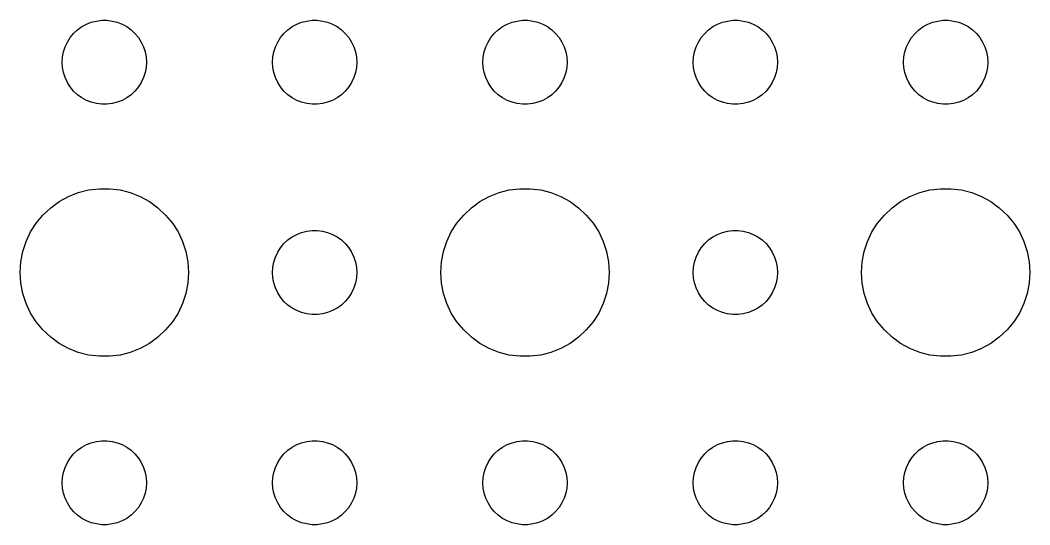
# Model space of a CAD drawing. Header units: metres. Extents: x -134 to 134, y 518 to 1078.
# Drawn here: x 64.5 to 100.5, y 1002 to 1020 of the extents above; entities that cross this region are included whole.
import ezdxf

# ---------------------------------------------------------------- set-up
doc = ezdxf.new("R2010")
doc.units = ezdxf.units.M

msp = doc.modelspace()

# ---------------------------------------------------------------- linework, layer by layer
for p, q in [((66.8613, 1019.86), (67.0365, 1019.93)), ((67.0365, 1019.93), (67.2189, 1019.97)), ((67.2189, 1019.97), (67.4058, 1020)), ((67.4058, 1020), (67.5942, 1020)), ((67.5942, 1020), (67.7811, 1019.97)), ((67.7811, 1019.97), (67.9635, 1019.93)), ((67.9635, 1019.93), (68.1387, 1019.86)), ((74.3613, 1019.86), (74.5365, 1019.93)), ((74.5365, 1019.93), (74.7189, 1019.97)), ((74.7189, 1019.97), (74.9058, 1020)), ((74.9058, 1020), (75.0942, 1020)), ((75.0942, 1020), (75.2811, 1019.97)), ((75.2811, 1019.97), (75.4635, 1019.93)), ((75.4635, 1019.93), (75.6387, 1019.86)), ((81.8613, 1019.86), (82.0365, 1019.93)), ((82.0365, 1019.93), (82.2189, 1019.97)), ((82.2189, 1019.97), (82.4058, 1020)), ((82.4058, 1020), (82.5942, 1020)), ((82.5942, 1020), (82.7811, 1019.97)), ((82.7811, 1019.97), (82.9635, 1019.93)), ((82.9635, 1019.93), (83.1387, 1019.86)), ((89.3613, 1019.86), (89.5365, 1019.93)), ((89.5365, 1019.93), (89.7189, 1019.97)), ((89.7189, 1019.97), (89.9058, 1020)), ((89.9058, 1020), (90.0942, 1020)), ((90.0942, 1020), (90.2811, 1019.97)), ((90.2811, 1019.97), (90.4635, 1019.93)), ((90.4635, 1019.93), (90.6387, 1019.86)), ((96.8613, 1019.86), (97.0365, 1019.93)), ((97.0365, 1019.93), (97.2189, 1019.97)), ((97.2189, 1019.97), (97.4058, 1020)), ((97.4058, 1020), (97.5942, 1020)), ((97.5942, 1020), (97.7811, 1019.97)), ((97.7811, 1019.97), (97.9635, 1019.93)), ((97.9635, 1019.93), (98.1387, 1019.86)), ((66.2865, 1019.38), (66.4065, 1019.53)), ((66.4065, 1019.53), (66.5439, 1019.66)), ((66.5439, 1019.66), (66.6963, 1019.77)), ((66.6963, 1019.77), (66.8613, 1019.86)), ((68.1387, 1019.86), (68.3037, 1019.77)), ((68.3037, 1019.77), (68.4561, 1019.66)), ((68.4561, 1019.66), (68.5934, 1019.53)), ((68.5934, 1019.53), (68.7135, 1019.38)), ((73.7865, 1019.38), (73.9065, 1019.53)), ((73.9065, 1019.53), (74.0439, 1019.66)), ((74.0439, 1019.66), (74.1963, 1019.77)), ((74.1963, 1019.77), (74.3613, 1019.86)), ((75.6387, 1019.86), (75.8037, 1019.77)), ((75.8037, 1019.77), (75.9561, 1019.66)), ((75.9561, 1019.66), (76.0934, 1019.53)), ((76.0934, 1019.53), (76.2135, 1019.38)), ((81.2865, 1019.38), (81.4065, 1019.53)), ((81.4065, 1019.53), (81.5439, 1019.66)), ((81.5439, 1019.66), (81.6963, 1019.77)), ((81.6963, 1019.77), (81.8613, 1019.86)), ((83.1387, 1019.86), (83.3037, 1019.77)), ((83.3037, 1019.77), (83.4561, 1019.66)), ((83.4561, 1019.66), (83.5934, 1019.53)), ((83.5934, 1019.53), (83.7135, 1019.38)), ((88.7865, 1019.38), (88.9065, 1019.53)), ((88.9065, 1019.53), (89.0439, 1019.66)), ((89.0439, 1019.66), (89.1963, 1019.77)), ((89.1963, 1019.77), (89.3613, 1019.86)), ((90.6387, 1019.86), (90.8037, 1019.77)), ((90.8037, 1019.77), (90.9561, 1019.66)), ((90.9561, 1019.66), (91.0934, 1019.53)), ((91.0934, 1019.53), (91.2135, 1019.38)), ((96.2865, 1019.38), (96.4065, 1019.53)), ((96.4065, 1019.53), (96.5439, 1019.66)), ((96.5439, 1019.66), (96.6963, 1019.77)), ((96.6963, 1019.77), (96.8613, 1019.86)), ((98.1387, 1019.86), (98.3037, 1019.77)), ((98.3037, 1019.77), (98.4561, 1019.66)), ((98.4561, 1019.66), (98.5934, 1019.53)), ((98.5934, 1019.53), (98.7135, 1019.38)), ((66.1053, 1019.05), (66.1855, 1019.22)), ((66.1855, 1019.22), (66.2865, 1019.38)), ((68.7135, 1019.38), (68.8145, 1019.22)), ((68.8145, 1019.22), (68.8947, 1019.05)), ((73.6053, 1019.05), (73.6855, 1019.22)), ((73.6855, 1019.22), (73.7865, 1019.38)), ((76.2135, 1019.38), (76.3145, 1019.22)), ((76.3145, 1019.22), (76.3947, 1019.05)), ((81.1053, 1019.05), (81.1855, 1019.22)), ((81.1855, 1019.22), (81.2865, 1019.38)), ((83.7135, 1019.38), (83.8145, 1019.22)), ((83.8145, 1019.22), (83.8947, 1019.05)), ((88.6053, 1019.05), (88.6855, 1019.22)), ((88.6855, 1019.22), (88.7865, 1019.38)), ((91.2135, 1019.38), (91.3145, 1019.22)), ((91.3145, 1019.22), (91.3947, 1019.05)), ((96.1053, 1019.05), (96.1855, 1019.22)), ((96.1855, 1019.22), (96.2865, 1019.38)), ((98.7135, 1019.38), (98.8145, 1019.22)), ((98.8145, 1019.22), (98.8947, 1019.05)), ((66.0118, 1018.69), (66.0471, 1018.87)), ((66.0471, 1018.87), (66.1053, 1019.05)), ((68.8947, 1019.05), (68.9529, 1018.87)), ((68.9529, 1018.87), (68.9882, 1018.69)), ((73.5118, 1018.69), (73.5471, 1018.87)), ((73.5471, 1018.87), (73.6053, 1019.05)), ((76.3947, 1019.05), (76.4529, 1018.87)), ((76.4529, 1018.87), (76.4882, 1018.69)), ((81.0118, 1018.69), (81.0471, 1018.87)), ((81.0471, 1018.87), (81.1053, 1019.05)), ((83.8947, 1019.05), (83.9529, 1018.87)), ((83.9529, 1018.87), (83.9882, 1018.69)), ((88.5118, 1018.69), (88.5471, 1018.87)), ((88.5471, 1018.87), (88.6053, 1019.05)), ((91.3947, 1019.05), (91.4529, 1018.87)), ((91.4529, 1018.87), (91.4882, 1018.69)), ((96.0118, 1018.69), (96.0471, 1018.87)), ((96.0471, 1018.87), (96.1053, 1019.05)), ((98.8947, 1019.05), (98.9529, 1018.87)), ((98.9529, 1018.87), (98.9882, 1018.69)), ((66, 1018.5), (66.0118, 1018.69)), ((66.0118, 1018.31), (66, 1018.5)), ((68.9882, 1018.69), (69, 1018.5)), ((69, 1018.5), (68.9882, 1018.31)), ((73.5, 1018.5), (73.5118, 1018.69)), ((73.5118, 1018.31), (73.5, 1018.5)), ((76.4882, 1018.69), (76.5, 1018.5)), ((76.5, 1018.5), (76.4882, 1018.31)), ((81, 1018.5), (81.0118, 1018.69)), ((81.0118, 1018.31), (81, 1018.5)), ((83.9882, 1018.69), (84, 1018.5)), ((84, 1018.5), (83.9882, 1018.31)), ((88.5, 1018.5), (88.5118, 1018.69)), ((88.5118, 1018.31), (88.5, 1018.5)), ((91.4882, 1018.69), (91.5, 1018.5)), ((91.5, 1018.5), (91.4882, 1018.31)), ((96, 1018.5), (96.0118, 1018.69)), ((96.0118, 1018.31), (96, 1018.5)), ((98.9882, 1018.69), (99, 1018.5)), ((99, 1018.5), (98.9882, 1018.31)), ((66.0471, 1018.13), (66.0118, 1018.31)), ((66.1053, 1017.95), (66.0471, 1018.13)), ((68.9529, 1018.13), (68.8947, 1017.95)), ((68.9882, 1018.31), (68.9529, 1018.13)), ((73.5471, 1018.13), (73.5118, 1018.31)), ((73.6053, 1017.95), (73.5471, 1018.13)), ((76.4529, 1018.13), (76.3947, 1017.95)), ((76.4882, 1018.31), (76.4529, 1018.13)), ((81.0471, 1018.13), (81.0118, 1018.31)), ((81.1053, 1017.95), (81.0471, 1018.13)), ((83.9529, 1018.13), (83.8947, 1017.95)), ((83.9882, 1018.31), (83.9529, 1018.13)), ((88.5471, 1018.13), (88.5118, 1018.31)), ((88.6053, 1017.95), (88.5471, 1018.13)), ((91.4529, 1018.13), (91.3947, 1017.95)), ((91.4882, 1018.31), (91.4529, 1018.13)), ((96.0471, 1018.13), (96.0118, 1018.31)), ((96.1053, 1017.95), (96.0471, 1018.13)), ((98.9529, 1018.13), (98.8947, 1017.95)), ((98.9882, 1018.31), (98.9529, 1018.13)), ((66.1855, 1017.78), (66.1053, 1017.95)), ((66.2865, 1017.62), (66.1855, 1017.78)), ((68.8145, 1017.78), (68.7135, 1017.62)), ((68.8947, 1017.95), (68.8145, 1017.78)), ((73.6855, 1017.78), (73.6053, 1017.95)), ((73.7865, 1017.62), (73.6855, 1017.78)), ((76.3145, 1017.78), (76.2135, 1017.62)), ((76.3947, 1017.95), (76.3145, 1017.78)), ((81.1855, 1017.78), (81.1053, 1017.95)), ((81.2865, 1017.62), (81.1855, 1017.78)), ((83.8145, 1017.78), (83.7135, 1017.62)), ((83.8947, 1017.95), (83.8145, 1017.78)), ((88.6855, 1017.78), (88.6053, 1017.95)), ((88.7865, 1017.62), (88.6855, 1017.78)), ((91.3145, 1017.78), (91.2135, 1017.62)), ((91.3947, 1017.95), (91.3145, 1017.78)), ((96.1855, 1017.78), (96.1053, 1017.95)), ((96.2865, 1017.62), (96.1855, 1017.78)), ((98.8145, 1017.78), (98.7135, 1017.62)), ((98.8947, 1017.95), (98.8145, 1017.78)), ((66.4065, 1017.47), (66.2865, 1017.62)), ((66.5439, 1017.34), (66.4065, 1017.47)), ((68.5934, 1017.47), (68.4561, 1017.34)), ((68.7135, 1017.62), (68.5934, 1017.47)), ((73.9065, 1017.47), (73.7865, 1017.62)), ((74.0439, 1017.34), (73.9065, 1017.47)), ((76.0934, 1017.47), (75.9561, 1017.34)), ((76.2135, 1017.62), (76.0934, 1017.47)), ((81.4065, 1017.47), (81.2865, 1017.62)), ((81.5439, 1017.34), (81.4065, 1017.47)), ((83.5934, 1017.47), (83.4561, 1017.34)), ((83.7135, 1017.62), (83.5934, 1017.47)), ((88.9065, 1017.47), (88.7865, 1017.62)), ((89.0439, 1017.34), (88.9065, 1017.47)), ((91.0934, 1017.47), (90.9561, 1017.34)), ((91.2135, 1017.62), (91.0934, 1017.47)), ((96.4065, 1017.47), (96.2865, 1017.62)), ((96.5439, 1017.34), (96.4065, 1017.47)), ((98.5934, 1017.47), (98.4561, 1017.34)), ((98.7135, 1017.62), (98.5934, 1017.47)), ((66.6963, 1017.23), (66.5439, 1017.34)), ((66.8613, 1017.14), (66.6963, 1017.23)), ((67.0365, 1017.07), (66.8613, 1017.14)), ((67.2189, 1017.03), (67.0365, 1017.07)), ((67.4058, 1017), (67.2189, 1017.03)), ((67.5942, 1017), (67.4058, 1017)), ((67.7811, 1017.03), (67.5942, 1017)), ((67.9635, 1017.07), (67.7811, 1017.03)), ((68.1387, 1017.14), (67.9635, 1017.07)), ((68.3037, 1017.23), (68.1387, 1017.14)), ((68.4561, 1017.34), (68.3037, 1017.23)), ((74.1963, 1017.23), (74.0439, 1017.34)), ((74.3613, 1017.14), (74.1963, 1017.23)), ((74.5365, 1017.07), (74.3613, 1017.14)), ((74.7189, 1017.03), (74.5365, 1017.07)), ((74.9058, 1017), (74.7189, 1017.03)), ((75.0942, 1017), (74.9058, 1017)), ((75.2811, 1017.03), (75.0942, 1017)), ((75.4635, 1017.07), (75.2811, 1017.03)), ((75.6387, 1017.14), (75.4635, 1017.07)), ((75.8037, 1017.23), (75.6387, 1017.14)), ((75.9561, 1017.34), (75.8037, 1017.23)), ((81.6963, 1017.23), (81.5439, 1017.34)), ((81.8613, 1017.14), (81.6963, 1017.23)), ((82.0365, 1017.07), (81.8613, 1017.14)), ((82.2189, 1017.03), (82.0365, 1017.07)), ((82.4058, 1017), (82.2189, 1017.03)), ((82.5942, 1017), (82.4058, 1017)), ((82.7811, 1017.03), (82.5942, 1017)), ((82.9635, 1017.07), (82.7811, 1017.03)), ((83.1387, 1017.14), (82.9635, 1017.07)), ((83.3037, 1017.23), (83.1387, 1017.14)), ((83.4561, 1017.34), (83.3037, 1017.23)), ((89.1963, 1017.23), (89.0439, 1017.34)), ((89.3613, 1017.14), (89.1963, 1017.23)), ((89.5365, 1017.07), (89.3613, 1017.14)), ((89.7189, 1017.03), (89.5365, 1017.07)), ((89.9058, 1017), (89.7189, 1017.03)), ((90.0942, 1017), (89.9058, 1017)), ((90.2811, 1017.03), (90.0942, 1017)), ((90.4635, 1017.07), (90.2811, 1017.03)), ((90.6387, 1017.14), (90.4635, 1017.07)), ((90.8037, 1017.23), (90.6387, 1017.14)), ((90.9561, 1017.34), (90.8037, 1017.23)), ((96.6963, 1017.23), (96.5439, 1017.34)), ((96.8613, 1017.14), (96.6963, 1017.23)), ((97.0365, 1017.07), (96.8613, 1017.14)), ((97.2189, 1017.03), (97.0365, 1017.07)), ((97.4058, 1017), (97.2189, 1017.03)), ((97.5942, 1017), (97.4058, 1017)), ((97.7811, 1017.03), (97.5942, 1017)), ((97.9635, 1017.07), (97.7811, 1017.03)), ((98.1387, 1017.14), (97.9635, 1017.07)), ((98.3037, 1017.23), (98.1387, 1017.14)), ((98.4561, 1017.34), (98.3037, 1017.23)), ((66.2227, 1013.71), (66.573, 1013.85)), ((66.573, 1013.85), (66.9379, 1013.95)), ((66.9379, 1013.95), (67.3116, 1013.99)), ((67.3116, 1013.99), (67.6884, 1013.99)), ((67.6884, 1013.99), (68.0621, 1013.95)), ((68.0621, 1013.95), (68.427, 1013.85)), ((68.427, 1013.85), (68.7773, 1013.71)), ((81.2227, 1013.71), (81.573, 1013.85)), ((81.573, 1013.85), (81.9379, 1013.95)), ((81.9379, 1013.95), (82.3116, 1013.99)), ((82.3116, 1013.99), (82.6884, 1013.99)), ((82.6884, 1013.99), (83.0621, 1013.95)), ((83.0621, 1013.95), (83.427, 1013.85)), ((83.427, 1013.85), (83.7773, 1013.71)), ((96.2227, 1013.71), (96.573, 1013.85)), ((96.573, 1013.85), (96.9379, 1013.95)), ((96.9379, 1013.95), (97.3116, 1013.99)), ((97.3116, 1013.99), (97.6884, 1013.99)), ((97.6884, 1013.99), (98.0621, 1013.95)), ((98.0621, 1013.95), (98.427, 1013.85)), ((98.427, 1013.85), (98.7773, 1013.71)), ((65.5877, 1013.31), (65.8925, 1013.53)), ((65.8925, 1013.53), (66.2227, 1013.71)), ((68.7773, 1013.71), (69.1075, 1013.53)), ((69.1075, 1013.53), (69.4123, 1013.31)), ((80.5877, 1013.31), (80.8925, 1013.53)), ((80.8925, 1013.53), (81.2227, 1013.71)), ((83.7773, 1013.71), (84.1075, 1013.53)), ((84.1075, 1013.53), (84.4123, 1013.31)), ((95.5877, 1013.31), (95.8925, 1013.53)), ((95.8925, 1013.53), (96.2227, 1013.71)), ((98.7773, 1013.71), (99.1075, 1013.53)), ((99.1075, 1013.53), (99.4123, 1013.31)), ((65.073, 1012.76), (65.3131, 1013.05)), ((65.3131, 1013.05), (65.5877, 1013.31)), ((69.4123, 1013.31), (69.6869, 1013.05)), ((69.6869, 1013.05), (69.927, 1012.76)), ((80.073, 1012.76), (80.3131, 1013.05)), ((80.3131, 1013.05), (80.5877, 1013.31)), ((84.4123, 1013.31), (84.6869, 1013.05)), ((84.6869, 1013.05), (84.927, 1012.76)), ((95.073, 1012.76), (95.3131, 1013.05)), ((95.3131, 1013.05), (95.5877, 1013.31)), ((99.4123, 1013.31), (99.6869, 1013.05)), ((99.6869, 1013.05), (99.927, 1012.76)), ((64.8711, 1012.45), (65.073, 1012.76)), ((69.927, 1012.76), (70.1289, 1012.45)), ((79.8711, 1012.45), (80.073, 1012.76)), ((84.927, 1012.76), (85.1289, 1012.45)), ((94.8711, 1012.45), (95.073, 1012.76)), ((99.927, 1012.76), (100.129, 1012.45)), ((64.7107, 1012.1), (64.8711, 1012.45)), ((70.1289, 1012.45), (70.2893, 1012.1)), ((74.1963, 1012.27), (74.3613, 1012.36)), ((74.3613, 1012.36), (74.5365, 1012.43)), ((74.5365, 1012.43), (74.7189, 1012.47)), ((74.7189, 1012.47), (74.9058, 1012.5)), ((74.9058, 1012.5), (75.0942, 1012.5)), ((75.0942, 1012.5), (75.2811, 1012.47)), ((75.2811, 1012.47), (75.4635, 1012.43)), ((75.4635, 1012.43), (75.6387, 1012.36)), ((75.6387, 1012.36), (75.8037, 1012.27)), ((79.7107, 1012.1), (79.8711, 1012.45)), ((85.1289, 1012.45), (85.2893, 1012.1)), ((89.1963, 1012.27), (89.3613, 1012.36)), ((89.3613, 1012.36), (89.5365, 1012.43)), ((89.5365, 1012.43), (89.7189, 1012.47)), ((89.7189, 1012.47), (89.9058, 1012.5)), ((89.9058, 1012.5), (90.0942, 1012.5)), ((90.0942, 1012.5), (90.2811, 1012.47)), ((90.2811, 1012.47), (90.4635, 1012.43)), ((90.4635, 1012.43), (90.6387, 1012.36)), ((90.6387, 1012.36), (90.8037, 1012.27)), ((94.7107, 1012.1), (94.8711, 1012.45)), ((100.129, 1012.45), (100.289, 1012.1)), ((64.5943, 1011.75), (64.7107, 1012.1)), ((70.2893, 1012.1), (70.4057, 1011.75)), ((73.7865, 1011.88), (73.9065, 1012.03)), ((73.9065, 1012.03), (74.0439, 1012.16)), ((74.0439, 1012.16), (74.1963, 1012.27)), ((75.8037, 1012.27), (75.9561, 1012.16)), ((75.9561, 1012.16), (76.0934, 1012.03)), ((76.0934, 1012.03), (76.2135, 1011.88)), ((79.5943, 1011.75), (79.7107, 1012.1)), ((85.2893, 1012.1), (85.4057, 1011.75)), ((88.7865, 1011.88), (88.9065, 1012.03)), ((88.9065, 1012.03), (89.0439, 1012.16)), ((89.0439, 1012.16), (89.1963, 1012.27)), ((90.8037, 1012.27), (90.9561, 1012.16)), ((90.9561, 1012.16), (91.0934, 1012.03)), ((91.0934, 1012.03), (91.2135, 1011.88)), ((94.5943, 1011.75), (94.7107, 1012.1)), ((100.289, 1012.1), (100.406, 1011.75)), ((64.5237, 1011.38), (64.5943, 1011.75)), ((70.4057, 1011.75), (70.4763, 1011.38)), ((73.6053, 1011.55), (73.6855, 1011.72)), ((73.6855, 1011.72), (73.7865, 1011.88)), ((76.2135, 1011.88), (76.3145, 1011.72)), ((76.3145, 1011.72), (76.3947, 1011.55)), ((79.5237, 1011.38), (79.5943, 1011.75)), ((85.4057, 1011.75), (85.4763, 1011.38)), ((88.6053, 1011.55), (88.6855, 1011.72)), ((88.6855, 1011.72), (88.7865, 1011.88)), ((91.2135, 1011.88), (91.3145, 1011.72)), ((91.3145, 1011.72), (91.3947, 1011.55)), ((94.5237, 1011.38), (94.5943, 1011.75)), ((100.406, 1011.75), (100.476, 1011.38)), ((64.5, 1011), (64.5237, 1011.38)), ((70.4763, 1011.38), (70.5, 1011)), ((73.5118, 1011.19), (73.5471, 1011.37)), ((73.5471, 1011.37), (73.6053, 1011.55)), ((76.3947, 1011.55), (76.4529, 1011.37)), ((76.4529, 1011.37), (76.4882, 1011.19)), ((79.5, 1011), (79.5237, 1011.38)), ((85.4763, 1011.38), (85.5, 1011)), ((88.5118, 1011.19), (88.5471, 1011.37)), ((88.5471, 1011.37), (88.6053, 1011.55)), ((91.3947, 1011.55), (91.4529, 1011.37)), ((91.4529, 1011.37), (91.4882, 1011.19)), ((94.5, 1011), (94.5237, 1011.38)), ((100.476, 1011.38), (100.5, 1011)), ((64.5237, 1010.62), (64.5, 1011)), ((70.5, 1011), (70.4763, 1010.62)), ((73.5, 1011), (73.5118, 1011.19)), ((73.5118, 1010.81), (73.5, 1011)), ((76.4882, 1011.19), (76.5, 1011)), ((76.5, 1011), (76.4882, 1010.81)), ((79.5237, 1010.62), (79.5, 1011)), ((85.5, 1011), (85.4763, 1010.62)), ((88.5, 1011), (88.5118, 1011.19)), ((88.5118, 1010.81), (88.5, 1011)), ((91.4882, 1011.19), (91.5, 1011)), ((91.5, 1011), (91.4882, 1010.81)), ((94.5237, 1010.62), (94.5, 1011)), ((100.5, 1011), (100.476, 1010.62)), ((64.5943, 1010.25), (64.5237, 1010.62)), ((70.4763, 1010.62), (70.4057, 1010.25)), ((73.5471, 1010.63), (73.5118, 1010.81)), ((73.6053, 1010.45), (73.5471, 1010.63)), ((76.4529, 1010.63), (76.3947, 1010.45)), ((76.4882, 1010.81), (76.4529, 1010.63)), ((79.5943, 1010.25), (79.5237, 1010.62)), ((85.4763, 1010.62), (85.4057, 1010.25)), ((88.5471, 1010.63), (88.5118, 1010.81)), ((88.6053, 1010.45), (88.5471, 1010.63)), ((91.4529, 1010.63), (91.3947, 1010.45)), ((91.4882, 1010.81), (91.4529, 1010.63)), ((94.5943, 1010.25), (94.5237, 1010.62)), ((100.476, 1010.62), (100.406, 1010.25)), ((64.7107, 1009.9), (64.5943, 1010.25)), ((70.4057, 1010.25), (70.2893, 1009.9)), ((73.6855, 1010.28), (73.6053, 1010.45)), ((73.7865, 1010.12), (73.6855, 1010.28)), ((76.3145, 1010.28), (76.2135, 1010.12)), ((76.3947, 1010.45), (76.3145, 1010.28)), ((79.7107, 1009.9), (79.5943, 1010.25)), ((85.4057, 1010.25), (85.2893, 1009.9)), ((88.6855, 1010.28), (88.6053, 1010.45)), ((88.7865, 1010.12), (88.6855, 1010.28)), ((91.3145, 1010.28), (91.2135, 1010.12)), ((91.3947, 1010.45), (91.3145, 1010.28)), ((94.7107, 1009.9), (94.5943, 1010.25)), ((100.406, 1010.25), (100.289, 1009.9)), ((64.8711, 1009.55), (64.7107, 1009.9)), ((70.2893, 1009.9), (70.1289, 1009.55)), ((73.9065, 1009.97), (73.7865, 1010.12)), ((74.0439, 1009.84), (73.9065, 1009.97)), ((74.1963, 1009.73), (74.0439, 1009.84)), ((75.9561, 1009.84), (75.8037, 1009.73)), ((76.0934, 1009.97), (75.9561, 1009.84)), ((76.2135, 1010.12), (76.0934, 1009.97)), ((79.8711, 1009.55), (79.7107, 1009.9)), ((85.2893, 1009.9), (85.1289, 1009.55)), ((88.9065, 1009.97), (88.7865, 1010.12)), ((89.0439, 1009.84), (88.9065, 1009.97)), ((89.1963, 1009.73), (89.0439, 1009.84)), ((90.9561, 1009.84), (90.8037, 1009.73)), ((91.0934, 1009.97), (90.9561, 1009.84)), ((91.2135, 1010.12), (91.0934, 1009.97)), ((94.8711, 1009.55), (94.7107, 1009.9)), ((100.289, 1009.9), (100.129, 1009.55)), ((65.073, 1009.24), (64.8711, 1009.55)), ((70.1289, 1009.55), (69.927, 1009.24)), ((74.3613, 1009.64), (74.1963, 1009.73)), ((74.5365, 1009.57), (74.3613, 1009.64)), ((74.7189, 1009.53), (74.5365, 1009.57)), ((74.9058, 1009.5), (74.7189, 1009.53)), ((75.0942, 1009.5), (74.9058, 1009.5)), ((75.2811, 1009.53), (75.0942, 1009.5)), ((75.4635, 1009.57), (75.2811, 1009.53)), ((75.6387, 1009.64), (75.4635, 1009.57)), ((75.8037, 1009.73), (75.6387, 1009.64)), ((80.073, 1009.24), (79.8711, 1009.55)), ((85.1289, 1009.55), (84.927, 1009.24)), ((89.3613, 1009.64), (89.1963, 1009.73)), ((89.5365, 1009.57), (89.3613, 1009.64)), ((89.7189, 1009.53), (89.5365, 1009.57)), ((89.9058, 1009.5), (89.7189, 1009.53)), ((90.0942, 1009.5), (89.9058, 1009.5)), ((90.2811, 1009.53), (90.0942, 1009.5)), ((90.4635, 1009.57), (90.2811, 1009.53)), ((90.6387, 1009.64), (90.4635, 1009.57)), ((90.8037, 1009.73), (90.6387, 1009.64)), ((95.073, 1009.24), (94.8711, 1009.55)), ((100.129, 1009.55), (99.927, 1009.24)), ((65.3131, 1008.95), (65.073, 1009.24)), ((69.927, 1009.24), (69.6869, 1008.95)), ((80.3131, 1008.95), (80.073, 1009.24)), ((84.927, 1009.24), (84.6869, 1008.95)), ((95.3131, 1008.95), (95.073, 1009.24)), ((99.927, 1009.24), (99.6869, 1008.95)), ((65.5877, 1008.69), (65.3131, 1008.95)), ((69.6869, 1008.95), (69.4123, 1008.69)), ((80.5877, 1008.69), (80.3131, 1008.95)), ((84.6869, 1008.95), (84.4123, 1008.69)), ((95.5877, 1008.69), (95.3131, 1008.95)), ((99.6869, 1008.95), (99.4123, 1008.69)), ((65.8925, 1008.47), (65.5877, 1008.69)), ((66.2227, 1008.29), (65.8925, 1008.47)), ((69.1075, 1008.47), (68.7773, 1008.29)), ((69.4123, 1008.69), (69.1075, 1008.47)), ((80.8925, 1008.47), (80.5877, 1008.69)), ((81.2227, 1008.29), (80.8925, 1008.47)), ((84.1075, 1008.47), (83.7773, 1008.29)), ((84.4123, 1008.69), (84.1075, 1008.47)), ((95.8925, 1008.47), (95.5877, 1008.69)), ((96.2227, 1008.29), (95.8925, 1008.47)), ((99.1075, 1008.47), (98.7773, 1008.29)), ((99.4123, 1008.69), (99.1075, 1008.47)), ((66.573, 1008.15), (66.2227, 1008.29)), ((66.9379, 1008.05), (66.573, 1008.15)), ((67.3116, 1008.01), (66.9379, 1008.05)), ((67.6884, 1008.01), (67.3116, 1008.01)), ((68.0621, 1008.05), (67.6884, 1008.01)), ((68.427, 1008.15), (68.0621, 1008.05)), ((68.7773, 1008.29), (68.427, 1008.15)), ((81.573, 1008.15), (81.2227, 1008.29)), ((81.9379, 1008.05), (81.573, 1008.15)), ((82.3116, 1008.01), (81.9379, 1008.05)), ((82.6884, 1008.01), (82.3116, 1008.01)), ((83.0621, 1008.05), (82.6884, 1008.01)), ((83.427, 1008.15), (83.0621, 1008.05)), ((83.7773, 1008.29), (83.427, 1008.15)), ((96.573, 1008.15), (96.2227, 1008.29)), ((96.9379, 1008.05), (96.573, 1008.15)), ((97.3116, 1008.01), (96.9379, 1008.05)), ((97.6884, 1008.01), (97.3116, 1008.01)), ((98.0621, 1008.05), (97.6884, 1008.01)), ((98.427, 1008.15), (98.0621, 1008.05)), ((98.7773, 1008.29), (98.427, 1008.15)), ((66.5439, 1004.66), (66.6963, 1004.77)), ((66.6963, 1004.77), (66.8613, 1004.86)), ((66.8613, 1004.86), (67.0365, 1004.93)), ((67.0365, 1004.93), (67.2189, 1004.97)), ((67.2189, 1004.97), (67.4058, 1005)), ((67.4058, 1005), (67.5942, 1005)), ((67.5942, 1005), (67.7811, 1004.97)), ((67.7811, 1004.97), (67.9635, 1004.93)), ((67.9635, 1004.93), (68.1387, 1004.86)), ((68.1387, 1004.86), (68.3037, 1004.77)), ((68.3037, 1004.77), (68.4561, 1004.66)), ((74.0439, 1004.66), (74.1963, 1004.77)), ((74.1963, 1004.77), (74.3613, 1004.86)), ((74.3613, 1004.86), (74.5365, 1004.93)), ((74.5365, 1004.93), (74.7189, 1004.97)), ((74.7189, 1004.97), (74.9058, 1005)), ((74.9058, 1005), (75.0942, 1005)), ((75.0942, 1005), (75.2811, 1004.97)), ((75.2811, 1004.97), (75.4635, 1004.93)), ((75.4635, 1004.93), (75.6387, 1004.86)), ((75.6387, 1004.86), (75.8037, 1004.77)), ((75.8037, 1004.77), (75.9561, 1004.66)), ((81.5439, 1004.66), (81.6963, 1004.77)), ((81.6963, 1004.77), (81.8613, 1004.86)), ((81.8613, 1004.86), (82.0365, 1004.93)), ((82.0365, 1004.93), (82.2189, 1004.97)), ((82.2189, 1004.97), (82.4058, 1005)), ((82.4058, 1005), (82.5942, 1005)), ((82.5942, 1005), (82.7811, 1004.97)), ((82.7811, 1004.97), (82.9635, 1004.93)), ((82.9635, 1004.93), (83.1387, 1004.86)), ((83.1387, 1004.86), (83.3037, 1004.77)), ((83.3037, 1004.77), (83.4561, 1004.66)), ((89.0439, 1004.66), (89.1963, 1004.77)), ((89.1963, 1004.77), (89.3613, 1004.86)), ((89.3613, 1004.86), (89.5365, 1004.93)), ((89.5365, 1004.93), (89.7189, 1004.97)), ((89.7189, 1004.97), (89.9058, 1005)), ((89.9058, 1005), (90.0942, 1005)), ((90.0942, 1005), (90.2811, 1004.97)), ((90.2811, 1004.97), (90.4635, 1004.93)), ((90.4635, 1004.93), (90.6387, 1004.86)), ((90.6387, 1004.86), (90.8037, 1004.77)), ((90.8037, 1004.77), (90.9561, 1004.66)), ((96.5439, 1004.66), (96.6963, 1004.77)), ((96.6963, 1004.77), (96.8613, 1004.86)), ((96.8613, 1004.86), (97.0365, 1004.93)), ((97.0365, 1004.93), (97.2189, 1004.97)), ((97.2189, 1004.97), (97.4058, 1005)), ((97.4058, 1005), (97.5942, 1005)), ((97.5942, 1005), (97.7811, 1004.97)), ((97.7811, 1004.97), (97.9635, 1004.93)), ((97.9635, 1004.93), (98.1387, 1004.86)), ((98.1387, 1004.86), (98.3037, 1004.77)), ((98.3037, 1004.77), (98.4561, 1004.66)), ((66.2865, 1004.38), (66.4065, 1004.53)), ((66.4065, 1004.53), (66.5439, 1004.66)), ((68.4561, 1004.66), (68.5934, 1004.53)), ((68.5934, 1004.53), (68.7135, 1004.38)), ((73.7865, 1004.38), (73.9065, 1004.53)), ((73.9065, 1004.53), (74.0439, 1004.66)), ((75.9561, 1004.66), (76.0934, 1004.53)), ((76.0934, 1004.53), (76.2135, 1004.38)), ((81.2865, 1004.38), (81.4065, 1004.53)), ((81.4065, 1004.53), (81.5439, 1004.66)), ((83.4561, 1004.66), (83.5934, 1004.53)), ((83.5934, 1004.53), (83.7135, 1004.38)), ((88.7865, 1004.38), (88.9065, 1004.53)), ((88.9065, 1004.53), (89.0439, 1004.66)), ((90.9561, 1004.66), (91.0934, 1004.53)), ((91.0934, 1004.53), (91.2135, 1004.38)), ((96.2865, 1004.38), (96.4065, 1004.53)), ((96.4065, 1004.53), (96.5439, 1004.66)), ((98.4561, 1004.66), (98.5934, 1004.53)), ((98.5934, 1004.53), (98.7135, 1004.38)), ((66.0471, 1003.87), (66.1053, 1004.05)), ((66.1053, 1004.05), (66.1855, 1004.22)), ((66.1855, 1004.22), (66.2865, 1004.38)), ((68.7135, 1004.38), (68.8145, 1004.22)), ((68.8145, 1004.22), (68.8947, 1004.05)), ((68.8947, 1004.05), (68.9529, 1003.87)), ((73.5471, 1003.87), (73.6053, 1004.05)), ((73.6053, 1004.05), (73.6855, 1004.22)), ((73.6855, 1004.22), (73.7865, 1004.38)), ((76.2135, 1004.38), (76.3145, 1004.22)), ((76.3145, 1004.22), (76.3947, 1004.05)), ((76.3947, 1004.05), (76.4529, 1003.87)), ((81.0471, 1003.87), (81.1053, 1004.05)), ((81.1053, 1004.05), (81.1855, 1004.22)), ((81.1855, 1004.22), (81.2865, 1004.38)), ((83.7135, 1004.38), (83.8145, 1004.22)), ((83.8145, 1004.22), (83.8947, 1004.05)), ((83.8947, 1004.05), (83.9529, 1003.87)), ((88.5471, 1003.87), (88.6053, 1004.05)), ((88.6053, 1004.05), (88.6855, 1004.22)), ((88.6855, 1004.22), (88.7865, 1004.38)), ((91.2135, 1004.38), (91.3145, 1004.22)), ((91.3145, 1004.22), (91.3947, 1004.05)), ((91.3947, 1004.05), (91.4529, 1003.87)), ((96.0471, 1003.87), (96.1053, 1004.05)), ((96.1053, 1004.05), (96.1855, 1004.22)), ((96.1855, 1004.22), (96.2865, 1004.38)), ((98.7135, 1004.38), (98.8145, 1004.22)), ((98.8145, 1004.22), (98.8947, 1004.05)), ((98.8947, 1004.05), (98.9529, 1003.87)), ((66, 1003.5), (66.0118, 1003.69)), ((66.0118, 1003.69), (66.0471, 1003.87)), ((68.9529, 1003.87), (68.9882, 1003.69)), ((68.9882, 1003.69), (69, 1003.5)), ((73.5, 1003.5), (73.5118, 1003.69)), ((73.5118, 1003.69), (73.5471, 1003.87)), ((76.4529, 1003.87), (76.4882, 1003.69)), ((76.4882, 1003.69), (76.5, 1003.5)), ((81, 1003.5), (81.0118, 1003.69)), ((81.0118, 1003.69), (81.0471, 1003.87)), ((83.9529, 1003.87), (83.9882, 1003.69)), ((83.9882, 1003.69), (84, 1003.5)), ((88.5, 1003.5), (88.5118, 1003.69)), ((88.5118, 1003.69), (88.5471, 1003.87)), ((91.4529, 1003.87), (91.4882, 1003.69)), ((91.4882, 1003.69), (91.5, 1003.5)), ((96, 1003.5), (96.0118, 1003.69)), ((96.0118, 1003.69), (96.0471, 1003.87)), ((98.9529, 1003.87), (98.9882, 1003.69)), ((98.9882, 1003.69), (99, 1003.5)), ((66.0118, 1003.31), (66, 1003.5)), ((69, 1003.5), (68.9882, 1003.31)), ((73.5118, 1003.31), (73.5, 1003.5)), ((76.5, 1003.5), (76.4882, 1003.31)), ((81.0118, 1003.31), (81, 1003.5)), ((84, 1003.5), (83.9882, 1003.31)), ((88.5118, 1003.31), (88.5, 1003.5)), ((91.5, 1003.5), (91.4882, 1003.31)), ((96.0118, 1003.31), (96, 1003.5)), ((99, 1003.5), (98.9882, 1003.31)), ((66.0471, 1003.13), (66.0118, 1003.31)), ((66.1053, 1002.95), (66.0471, 1003.13)), ((68.9529, 1003.13), (68.8947, 1002.95)), ((68.9882, 1003.31), (68.9529, 1003.13)), ((73.5471, 1003.13), (73.5118, 1003.31)), ((73.6053, 1002.95), (73.5471, 1003.13)), ((76.4529, 1003.13), (76.3947, 1002.95)), ((76.4882, 1003.31), (76.4529, 1003.13)), ((81.0471, 1003.13), (81.0118, 1003.31)), ((81.1053, 1002.95), (81.0471, 1003.13)), ((83.9529, 1003.13), (83.8947, 1002.95)), ((83.9882, 1003.31), (83.9529, 1003.13)), ((88.5471, 1003.13), (88.5118, 1003.31)), ((88.6053, 1002.95), (88.5471, 1003.13)), ((91.4529, 1003.13), (91.3947, 1002.95)), ((91.4882, 1003.31), (91.4529, 1003.13)), ((96.0471, 1003.13), (96.0118, 1003.31)), ((96.1053, 1002.95), (96.0471, 1003.13)), ((98.9529, 1003.13), (98.8947, 1002.95)), ((98.9882, 1003.31), (98.9529, 1003.13)), ((66.1855, 1002.78), (66.1053, 1002.95)), ((66.2865, 1002.62), (66.1855, 1002.78)), ((66.4065, 1002.47), (66.2865, 1002.62)), ((68.7135, 1002.62), (68.5934, 1002.47)), ((68.8145, 1002.78), (68.7135, 1002.62)), ((68.8947, 1002.95), (68.8145, 1002.78)), ((73.6855, 1002.78), (73.6053, 1002.95)), ((73.7865, 1002.62), (73.6855, 1002.78)), ((73.9065, 1002.47), (73.7865, 1002.62)), ((76.2135, 1002.62), (76.0934, 1002.47)), ((76.3145, 1002.78), (76.2135, 1002.62)), ((76.3947, 1002.95), (76.3145, 1002.78)), ((81.1855, 1002.78), (81.1053, 1002.95)), ((81.2865, 1002.62), (81.1855, 1002.78)), ((81.4065, 1002.47), (81.2865, 1002.62)), ((83.7135, 1002.62), (83.5934, 1002.47)), ((83.8145, 1002.78), (83.7135, 1002.62)), ((83.8947, 1002.95), (83.8145, 1002.78)), ((88.6855, 1002.78), (88.6053, 1002.95)), ((88.7865, 1002.62), (88.6855, 1002.78)), ((88.9065, 1002.47), (88.7865, 1002.62)), ((91.2135, 1002.62), (91.0934, 1002.47)), ((91.3145, 1002.78), (91.2135, 1002.62)), ((91.3947, 1002.95), (91.3145, 1002.78)), ((96.1855, 1002.78), (96.1053, 1002.95)), ((96.2865, 1002.62), (96.1855, 1002.78)), ((96.4065, 1002.47), (96.2865, 1002.62)), ((98.7135, 1002.62), (98.5934, 1002.47)), ((98.8145, 1002.78), (98.7135, 1002.62)), ((98.8947, 1002.95), (98.8145, 1002.78)), ((66.5439, 1002.34), (66.4065, 1002.47)), ((66.6963, 1002.23), (66.5439, 1002.34)), ((68.4561, 1002.34), (68.3037, 1002.23)), ((68.5934, 1002.47), (68.4561, 1002.34)), ((74.0439, 1002.34), (73.9065, 1002.47)), ((74.1963, 1002.23), (74.0439, 1002.34)), ((75.9561, 1002.34), (75.8037, 1002.23)), ((76.0934, 1002.47), (75.9561, 1002.34)), ((81.5439, 1002.34), (81.4065, 1002.47)), ((81.6963, 1002.23), (81.5439, 1002.34)), ((83.4561, 1002.34), (83.3037, 1002.23)), ((83.5934, 1002.47), (83.4561, 1002.34)), ((89.0439, 1002.34), (88.9065, 1002.47)), ((89.1963, 1002.23), (89.0439, 1002.34)), ((90.9561, 1002.34), (90.8037, 1002.23)), ((91.0934, 1002.47), (90.9561, 1002.34)), ((96.5439, 1002.34), (96.4065, 1002.47)), ((96.6963, 1002.23), (96.5439, 1002.34)), ((98.4561, 1002.34), (98.3037, 1002.23)), ((98.5934, 1002.47), (98.4561, 1002.34)), ((66.8613, 1002.14), (66.6963, 1002.23)), ((67.0365, 1002.07), (66.8613, 1002.14)), ((67.2189, 1002.03), (67.0365, 1002.07)), ((67.4058, 1002), (67.2189, 1002.03)), ((67.5942, 1002), (67.4058, 1002)), ((67.7811, 1002.03), (67.5942, 1002)), ((67.9635, 1002.07), (67.7811, 1002.03)), ((68.1387, 1002.14), (67.9635, 1002.07)), ((68.3037, 1002.23), (68.1387, 1002.14)), ((74.3613, 1002.14), (74.1963, 1002.23)), ((74.5365, 1002.07), (74.3613, 1002.14)), ((74.7189, 1002.03), (74.5365, 1002.07)), ((74.9058, 1002), (74.7189, 1002.03)), ((75.0942, 1002), (74.9058, 1002)), ((75.2811, 1002.03), (75.0942, 1002)), ((75.4635, 1002.07), (75.2811, 1002.03)), ((75.6387, 1002.14), (75.4635, 1002.07)), ((75.8037, 1002.23), (75.6387, 1002.14)), ((81.8613, 1002.14), (81.6963, 1002.23)), ((82.0365, 1002.07), (81.8613, 1002.14)), ((82.2189, 1002.03), (82.0365, 1002.07)), ((82.4058, 1002), (82.2189, 1002.03)), ((82.5942, 1002), (82.4058, 1002)), ((82.7811, 1002.03), (82.5942, 1002)), ((82.9635, 1002.07), (82.7811, 1002.03)), ((83.1387, 1002.14), (82.9635, 1002.07)), ((83.3037, 1002.23), (83.1387, 1002.14)), ((89.3613, 1002.14), (89.1963, 1002.23)), ((89.5365, 1002.07), (89.3613, 1002.14)), ((89.7189, 1002.03), (89.5365, 1002.07)), ((89.9058, 1002), (89.7189, 1002.03)), ((90.0942, 1002), (89.9058, 1002)), ((90.2811, 1002.03), (90.0942, 1002)), ((90.4635, 1002.07), (90.2811, 1002.03)), ((90.6387, 1002.14), (90.4635, 1002.07)), ((90.8037, 1002.23), (90.6387, 1002.14)), ((96.8613, 1002.14), (96.6963, 1002.23)), ((97.0365, 1002.07), (96.8613, 1002.14)), ((97.2189, 1002.03), (97.0365, 1002.07)), ((97.4058, 1002), (97.2189, 1002.03)), ((97.5942, 1002), (97.4058, 1002)), ((97.7811, 1002.03), (97.5942, 1002)), ((97.9635, 1002.07), (97.7811, 1002.03)), ((98.1387, 1002.14), (97.9635, 1002.07)), ((98.3037, 1002.23), (98.1387, 1002.14))]:
    msp.add_line(p, q)

doc.saveas('drawing.dxf')
